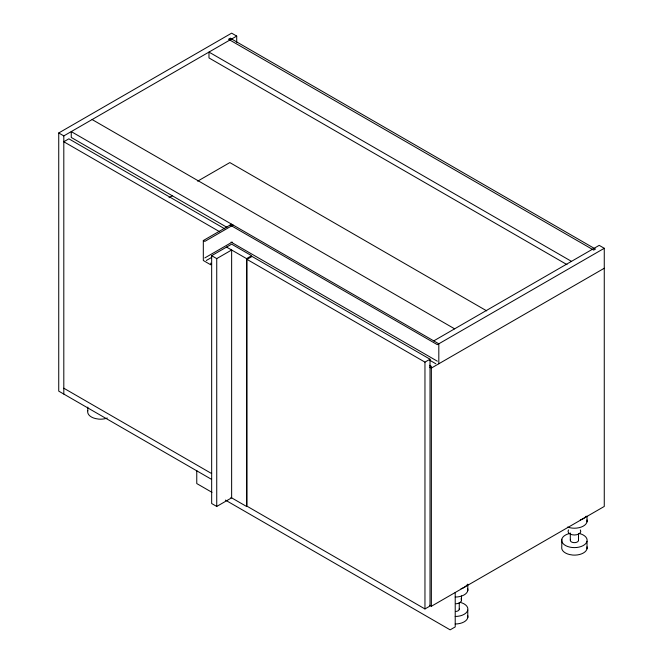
<?xml version="1.0" encoding="UTF-8"?>
<svg xmlns="http://www.w3.org/2000/svg" width="663" height="663" viewBox="0 0 663 663"><rect width="100%" height="100%" fill="white"/><g stroke="black" fill="none" stroke-linecap="round" stroke-linejoin="round"><path stroke-width="0.99" d="M211.489 479.324L58.734 391.137L58.734 132.973L231.636 33.15L236.708 36.075L236.708 42.275M58.734 132.973L63.805 135.898L236.708 36.075M169.032 197.69L172.612 195.618M197.649 181.165L229.846 162.576L486.725 310.881M210.768 263.087L210.768 264.81L203.317 260.501L203.317 240.536L231.636 224.185M233.127 225.047L204.809 241.398L203.317 240.536M204.809 257.924L232.241 242.086M211.663 255.686L216.735 258.611L231.636 250.009L231.636 497.847L216.735 506.449L211.663 503.524L211.663 255.686L231.636 244.15L251.609 255.686L246.545 258.611L226.572 247.084M206.301 260.501L211.605 257.435M246.992 259.382L252.056 256.457L430.022 359.205L430.022 606.015L424.958 608.941L246.992 506.192L246.992 259.382L424.958 362.131L430.022 359.205M433.751 340.881L599.195 245.36L604.266 248.285L604.266 506.449L431.364 606.272L429.674 605.294M604.266 248.285L437.323 344.661L230.144 225.047M604.266 268.25L431.364 368.073L429.574 367.037M571.473 261.363L208.978 52.079L208.978 57.93L566.998 264.628M92.124 119.547L454.619 328.831M226.995 227.359L71.256 137.448L71.256 131.597L438.815 343.807L438.815 363.772M224.774 228.834L68.869 138.824L63.805 141.749L219.702 231.76M231.039 242.086L437.323 361.186M429.558 360.142L435.831 363.772M429.574 365.313L431.364 366.349L431.364 606.272M63.805 388.211L211.638 473.564M230.906 497.424L246.545 506.449L246.545 258.611M211.978 492.344L196.762 483.559L196.762 470.399M225.412 500.101L450.144 629.85L455.216 626.925L455.216 592.498M587.02 516.22L587.02 521.847M587.02 541.257L587.02 548.765M578.501 533.632L578.501 540.594M570.304 533.002L570.304 539.955M561.785 539.292L561.785 546.801A12.721 7.343 0 0 0 569.575 554.55L572.774 555.064A12.68 7.318 0 0 0 587.012 546.842M467.78 584.12L467.78 590.692M467.78 610.101L467.78 617.609M461.473 595.904L461.473 600.661M459.26 602.476L459.26 609.438M424.958 362.131L424.958 608.941M216.735 258.611L216.735 506.449M87.806 407.082L87.806 410.836M63.805 135.898L63.805 394.062M579.247 533.483A12.721 7.343 0 0 1 584.509 544.737A12.721 7.343 0 0 1 564.329 544.754A12.721 7.343 0 0 1 569.509 533.5M580.282 529.928A6.357 3.671 0 0 1 574.39 535A6.357 3.671 0 0 1 568.531 529.919M578.501 539.972A4.135 2.387 0 0 1 573.851 542.641A4.135 2.387 0 0 1 570.586 539.359M587.02 519.933A12.721 7.343 0 0 1 581.227 527.068A12.721 7.343 0 0 1 567.578 527.068M586.142 516.187A12.721 7.343 0 0 1 580.291 519.875M460.006 602.327A12.721 7.343 0 0 1 467.647 610.532A12.721 7.343 0 0 1 455.199 616.466M461.042 598.772A6.357 3.671 0 0 1 456.011 603.811M459.26 608.816A4.135 2.387 0 0 1 455.713 611.485M467.78 588.777A12.721 7.343 0 0 1 455.199 597.056M467.771 615.687A12.68 7.318 0 0 1 455.199 623.991M466.901 585.031A12.721 7.343 0 0 1 461.05 588.711M107.298 418.03A12.68 7.318 0 0 1 98.787 419.124L95.588 418.593A12.721 7.343 0 0 1 87.781 410.836M230.293 38.23L228.503 39.258L593.683 250.092L595.465 249.056L230.293 38.23"/></g></svg>
